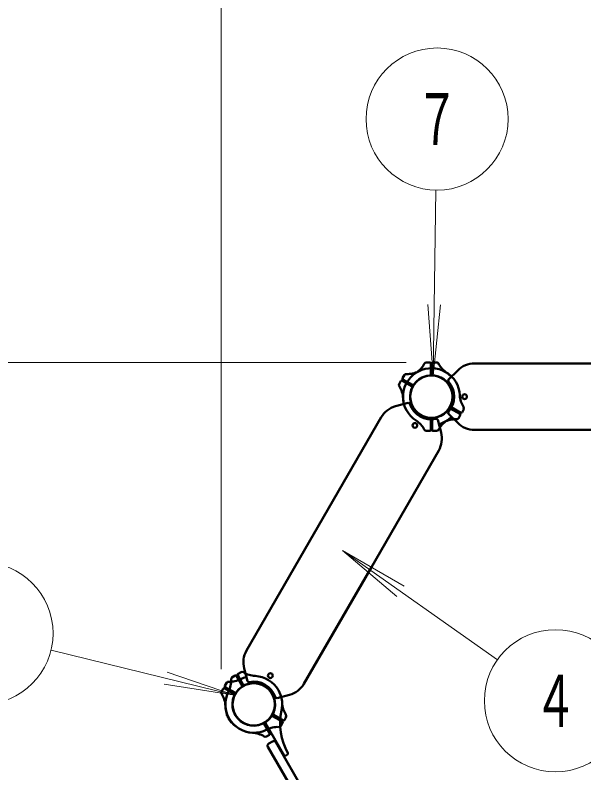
# Model space of a CAD drawing. Units: millimetres on the paper. Extents: x -385 to 0, y 0 to 267.
# Drawn here: x -330.09 to -306.08, y 181.39 to 213.38 of the extents above; entities that cross this region are included whole.
import ezdxf
from ezdxf.enums import TextEntityAlignment as Align

# ---------------------------------------------------------------- set-up
doc = ezdxf.new("R2010")
doc.units = ezdxf.units.MM
doc.layers.add('LY_1', color=140, linetype='Continuous', lineweight=50)
doc.styles.add('ＭＳ ゴシック', font='')
doc.styles.get('ＭＳ ゴシック').set_extended_font_data('MS Gothic')

msp = doc.modelspace()

# ---------------------------------------------------------------- linework, layer by layer
at = {"layer": 'LY_1', "color": 7, "lineweight": 13}
for p, q in [((-321.382, 185.767), (-321.382, 239.719)), ((-312.322, 205.992), (-312.445, 198.168)), ((-312.445, 198.168), (-312.659, 201.16)), ((-312.445, 198.168), (-312.136, 201.152)), ((-313.583, 198.719), (-362.382, 198.719)), ((-309.726, 186.161), (-316.262, 190.775)), ((-316.262, 190.775), (-313.971, 188.838)), ((-316.262, 190.775), (-313.669, 189.265)), ((-328.569, 186.565), (-320.822, 184.671)), ((-320.822, 184.671), (-323.663, 185.635)), ((-320.822, 184.671), (-323.788, 185.127))]:
    msp.add_line(p, q, dxfattribs=at)
at = {"layer": 'LY_1'}
for p, q in [((-312.583, 198.719), (-312.74, 198.714)), ((-312.542, 198.208), (-312.542, 198.679)), ((-312.482, 198.208), (-312.482, 198.679)), ((-312.44, 198.719), (-312.283, 198.714)), ((-310.697, 198.671), (-305.012, 198.671)), ((-311.792, 197.991), (-311.404, 198.378)), ((-313.73, 198.057), (-313.647, 198.19)), ((-313.802, 197.933), (-313.876, 197.794)), ((-313.338, 197.713), (-313.746, 197.949)), ((-313.308, 197.765), (-313.716, 198.001)), ((-313.495, 197.007), (-314.024, 196.865)), ((-311.715, 196.776), (-311.307, 196.54)), ((-311.685, 196.828), (-311.277, 196.592)), ((-311.221, 196.608), (-311.148, 196.747)), ((-311.792, 196.551), (-311.404, 196.163)), ((-311.293, 196.484), (-311.376, 196.351)), ((-314.631, 196.399), (-317.474, 191.475)), ((-312.542, 196.333), (-312.542, 195.862)), ((-312.482, 196.333), (-312.482, 195.862)), ((-312.248, 196.287), (-312.106, 195.758)), ((-312.583, 195.822), (-312.74, 195.828)), ((-312.44, 195.822), (-312.283, 195.828)), ((-310.697, 195.871), (-305.012, 195.871)), ((-312.206, 194.999), (-315.049, 190.075)), ((-320.317, 186.551), (-317.474, 191.475)), ((-317.892, 185.151), (-315.049, 190.075)), ((-320.674, 185.57), (-320.546, 185.639)), ((-320.275, 185.264), (-320.417, 185.793)), ((-320.798, 185.499), (-320.931, 185.416)), ((-320.506, 185.077), (-320.742, 185.485)), ((-320.454, 185.107), (-320.69, 185.515)), ((-321.302, 184.943), (-321.376, 184.804)), ((-320.838, 184.723), (-321.246, 184.959)), ((-321.23, 185.066), (-321.147, 185.2)), ((-320.808, 184.775), (-321.216, 185.01)), ((-319.028, 184.544), (-318.499, 184.685)), ((-321.136, 183.862), (-321.139, 183.86)), ((-319.215, 183.786), (-318.807, 183.55)), ((-319.185, 183.837), (-318.777, 183.602)), ((-318.721, 183.618), (-318.648, 183.757)), ((-320.936, 183.515), (-320.939, 183.514)), ((-319.569, 183.453), (-319.333, 183.045)), ((-319.517, 183.483), (-318.731, 182.122)), ((-318.793, 183.494), (-318.876, 183.361)), ((-319.349, 182.99), (-319.478, 182.922)), ((-319.379, 182.625), (-319.223, 182.715)), ((-319.087, 182.678), (-313.437, 172.892)), ((-319.416, 182.488), (-313.766, 172.702)), ((-318.675, 182.109), (-318.587, 182.166))]:
    msp.add_line(p, q, dxfattribs=at)
at = {"layer": 'LY_1', "color": 7, "lineweight": 13}
for centre in [(-312.274, 208.991), (-331.483, 187.278), (-307.276, 184.431)]:
    msp.add_circle(centre, 3, dxfattribs=at)
at = {"layer": 'LY_1'}
for centre, radius in [((-312.512, 197.271), 0.891), ((-311.112, 197.271), 0.1), ((-313.212, 196.058), 0.1), ((-319.312, 185.493), 0.1), ((-320.012, 184.28), 0.891)]:
    msp.add_circle(centre, radius, dxfattribs=at)
for centre, radius, start, end in [((-313.701, 199.121), 1, 302.7272, 332.5412), ((-312.725, 198.614), 0.1, 92, 152.5412), ((-312.582, 198.679), 0.04, 0, 92), ((-312.442, 198.679), 0.04, 88, 180), ((-312.298, 198.614), 0.1, 27.4588, 88), ((-312.298, 198.614), 0.1, 11.8216, 88), ((-311.322, 199.121), 1, 207.4588, 237.2728), ((-310.697, 197.671), 1, 90, 135), ((-313.52, 199.226), 1, 267.4588, 297.2728), ((-312.512, 197.271), 1.2, 60, 117.2728), ((-313.696, 198.035), 0.04, 148, 240), ((-312.512, 197.271), 1.2, 122.7272, 180), ((-313.568, 198.127), 0.1, 87.4588, 148), ((-312.512, 197.271), 0.9, 94.2707, 180), ((-312.512, 197.271), 0.9, 60, 145.7293), ((-312.582, 198.208), 0.04, 274.2707, 0), ((-312.442, 198.208), 0.04, 180, 265.7293), ((-312.512, 197.271), 0.9, 0, 85.7293), ((-312.512, 197.271), 0.9, 0, 85.7293), ((-312.512, 197.271), 0.9, 334.2707, 60), ((-312.512, 197.271), 1.2, 2.7272, 60), ((-312.512, 197.271), 1.2, 45, 57.2728), ((-313.782, 197.758), 0.1, 152, 212.5412), ((-313.782, 197.758), 0.1, 152, 212.5412), ((-314.709, 197.166), 1, 2.7272, 32.5412), ((-313.766, 197.914), 0.04, 60, 152), ((-313.358, 197.679), 0.04, 334.2707, 60), ((-313.288, 197.8), 0.04, 240, 325.7293), ((-311.749, 197.948), 0.06, 135, 221.6277), ((-312.512, 197.271), 0.96, 318.3723, 41.6277), ((-312.512, 197.271), 0.9, 154.2707, 240), ((-312.512, 197.271), 1.2, 180, 237.2728), ((-312.512, 197.271), 1.2, 182.7272, 195), ((-312.512, 197.271), 0.9, 180, 265.7293), ((-312.512, 197.271), 0.9, 274.2707, 0), ((-310.314, 197.375), 1, 182.7272, 212.5412), ((-313.765, 195.899), 1, 105, 150), ((-313.48, 196.949), 0.06, 18.3723, 105), ((-312.512, 197.271), 0.96, 198.3723, 281.6277), ((-312.512, 197.271), 0.9, 240, 325.7293), ((-312.512, 197.271), 0.9, 240, 325.7293), ((-311.735, 196.741), 0.04, 60, 145.7293), ((-311.665, 196.863), 0.04, 154.2707, 240), ((-311.241, 196.784), 0.1, 332, 32.5412), ((-312.512, 197.271), 1.2, 302.7272, 315), ((-311.749, 196.593), 0.06, 138.3723, 225), ((-311.327, 196.506), 0.04, 328, 60), ((-311.257, 196.627), 0.04, 240, 332), ((-313.701, 195.42), 1, 27.4588, 57.2728), ((-312.582, 196.333), 0.04, 0, 85.7293), ((-312.442, 196.333), 0.04, 94.2707, 180), ((-312.306, 196.272), 0.06, 15, 101.6277), ((-311.322, 195.42), 1, 122.7272, 152.5412), ((-312.512, 197.271), 1.2, 285, 297.2728), ((-311.503, 195.315), 1, 87.4588, 117.2728), ((-311.455, 196.414), 0.1, 251.8216, 328), ((-311.455, 196.414), 0.1, 267.4588, 328), ((-310.697, 196.871), 1, 225, 270), ((-312.725, 195.927), 0.1, 207.4588, 268), ((-312.582, 195.862), 0.04, 268, 0), ((-312.442, 195.862), 0.04, 180, 272), ((-312.298, 195.927), 0.1, 272, 332.5412), ((-312.298, 195.927), 0.1, 272, 332.5412), ((-313.072, 195.499), 1, 330, 15), ((-319.451, 186.051), 1, 150, 195), ((-320.655, 185.535), 0.04, 118, 210), ((-320.499, 185.55), 0.1, 57.4588, 118), ((-320.499, 185.55), 0.1, 57.4588, 118), ((-319.907, 186.478), 1, 237.4588, 267.2728), ((-321.068, 185.137), 0.1, 87.4588, 148), ((-321.068, 185.137), 0.1, 87.4588, 148), ((-321.967, 185.288), 1, 332.7272, 2.5412), ((-321.02, 186.236), 1, 267.4588, 297.2728), ((-320.868, 185.337), 0.1, 122, 182.5412), ((-320.777, 185.465), 0.04, 30, 122), ((-320.012, 184.28), 1.2, 105, 117.2728), ((-320.217, 185.279), 0.06, 195, 281.6277), ((-320.012, 184.28), 0.96, 18.3723, 101.6277), ((-320.012, 184.28), 1.2, 30, 87.2728), ((-321.266, 184.924), 0.04, 60, 152), ((-321.196, 185.045), 0.04, 148, 240), ((-320.012, 184.28), 0.9, 124.2707, 210), ((-320.012, 184.28), 0.9, 60, 145.7293), ((-320.541, 185.057), 0.04, 304.2707, 30), ((-320.42, 185.127), 0.04, 210, 295.7293), ((-320.012, 184.28), 0.9, 30, 115.7293), ((-320.012, 184.28), 0.9, 334.2707, 60), ((-320.012, 184.28), 0.9, 334.2707, 60), ((-318.758, 185.651), 1, 285, 330), ((-321.282, 184.767), 0.1, 152, 212.5412), ((-322.209, 184.176), 1, 2.7272, 32.5412), ((-320.012, 184.28), 1.2, 152.7272, 210), ((-320.012, 184.28), 0.9, 154.2707, 240), ((-320.858, 184.688), 0.04, 334.2707, 60), ((-320.788, 184.81), 0.04, 240, 325.7293), ((-320.012, 184.28), 0.9, 304.2707, 30), ((-319.044, 184.602), 0.06, 198.3723, 285), ((-320.012, 184.28), 1.2, 347.7828, 30), ((-320.012, 184.28), 1.2, 2.7272, 15), ((-317.814, 184.385), 1, 182.7272, 212.5412), ((-320.012, 184.28), 1.2, 182.7272, 240), ((-316.298, 183.476), 2.6, 167.7828, 208.9159), ((-321.129, 183.843), 0.02, 120, 201.3731), ((-320.012, 184.28), 1.22, 201.3731, 210), ((-320.012, 184.28), 1.22, 210, 218.6269), ((-320.012, 184.28), 1.2, 210, 267.2728), ((-320.012, 184.28), 0.9, 210, 295.7293), ((-320.012, 184.28), 0.9, 240, 325.7293), ((-319.235, 183.751), 0.04, 60, 145.7293), ((-319.165, 183.872), 0.04, 154.2707, 240), ((-318.757, 183.637), 0.04, 240, 332), ((-318.741, 183.793), 0.1, 332, 48.1784), ((-318.741, 183.793), 0.1, 332, 32.5412), ((-320.949, 183.531), 0.02, 218.6269, 300), ((-319.604, 183.433), 0.04, 30, 115.7293), ((-319.482, 183.503), 0.04, 124.2707, 210), ((-319.003, 182.325), 1, 87.4588, 117.2728), ((-318.955, 183.424), 0.1, 267.4588, 328), ((-318.827, 183.515), 0.04, 328, 60), ((-320.012, 184.28), 1.2, 240, 297.2728), ((-320.116, 182.083), 1, 57.4588, 87.2728), ((-319.368, 183.025), 0.04, 298, 30), ((-319.525, 183.01), 0.1, 237.4588, 298), ((-319.173, 182.628), 0.1, 30, 120), ((-319.329, 182.538), 0.1, 120, 210), ((-318.697, 182.142), 0.04, 210, 303), ((-318.609, 182.2), 0.04, 303, 28.9158)]:
    msp.add_arc(centre, radius, start, end, dxfattribs=at)

# ---------------------------------------------------------------- texts
at = {"layer": 'LY_1', "color": 7, "style": 'ＭＳ ゴシック', "width": 0.6}
for s, p in [('７', (-312.274, 208.991)), ('４', (-307.276, 184.431))]:
    msp.add_text(s, height=2.199, dxfattribs=at).set_placement(p, align=Align.MIDDLE_CENTER)

doc.saveas('drawing.dxf')
